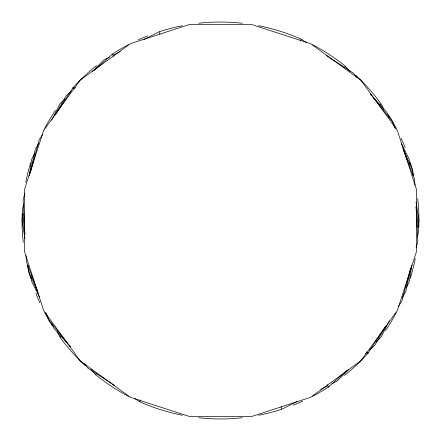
<?xml version="1.0" encoding="UTF-8"?>
<svg xmlns="http://www.w3.org/2000/svg" width="441" height="441" viewBox="0 0 441 441"><rect width="100%" height="100%" fill="white"/><g stroke="black" fill="none" stroke-linecap="round" stroke-linejoin="round"><path stroke-width="0.66" d="M23.119 213.764L22.05 220.5L24.933 238.697M29.095 176.025L31.763 159.173L34.552 153.705M411.905 264.975L409.237 281.827L406.448 287.295M417.881 227.236L418.95 220.5L416.067 202.303M23.599 204.106L22.32 210.114L24.889 234.54M30.126 173.407L35.23 149.383L38.643 143.474M410.874 267.593L405.77 291.617L402.357 297.526M417.401 236.894L418.68 230.886L416.111 206.46M24.905 193.164L23.136 199.756L24.922 233.824M30.556 172.078L39.205 139.78L42.551 134.632M410.444 268.922L401.795 301.22L398.449 306.368M416.095 247.836L417.864 241.244L416.078 207.176M140.618 399.915L139.78 401.795L134.632 398.449M300.382 41.085L301.22 39.205L306.368 42.551M51.586 120.266L59.948 103.856L64.777 99.032M389.414 320.734L381.052 337.145L376.223 341.968M54.678 115.702L66.277 95.609L71.348 91.044M386.322 325.298L374.723 345.391L369.652 349.956M55.555 114.605L73.024 87.709L74.551 89.082M385.445 326.395L367.976 353.291L366.449 351.918M96.904 373.13L95.609 374.723L91.044 369.652M344.096 67.87L345.391 66.277L349.956 71.348M92.274 71.53L103.856 59.948L109.324 57.165M348.726 369.47L337.145 381.052L331.676 383.835M73.879 88.762L75.4 87.395M94.165 70.499L112.416 54.067L113.905 56.36M346.835 370.501L328.584 386.933L327.095 384.64M365.6 353.605L367.121 352.238M61.056 336.34L59.948 337.145L57.165 331.676M379.944 104.66L381.052 103.856L383.835 109.324M112.973 55.307L120.266 51.586M143.975 39.508L159.173 31.763L160.022 34.365M297.025 401.492L281.827 409.237L280.978 406.635M320.734 389.414L328.027 385.693M326.395 55.555L353.291 73.024L356.725 77.263M114.605 385.445L87.709 367.976L84.275 363.737M370.501 94.165L386.933 112.416L389.431 118.028M70.499 346.835L54.067 328.584L51.569 322.972M370.462 94.231L371.322 95.295M373.042 97.411L392.363 121.275L395.053 128.281M67.958 343.589L48.637 319.725L45.947 312.719M69.678 345.705L70.538 346.769M401.492 143.975L409.237 159.173L410.196 165.243M39.508 297.025L31.763 281.827L30.804 275.757M402.754 147.944L412.186 169.14L412.831 175.242M38.246 293.056L28.814 271.86L28.169 265.758M403.857 151.213L414.612 179.239L414.937 185.374M37.143 289.787L26.388 261.761L26.063 255.626M415.257 258.597A198.45 198.45 0 0 1 410.317 278.387M396.294 312.586A198.45 198.45 0 0 1 385.539 330.706M368.307 352.927A198.45 198.45 0 0 1 344.553 375.396M328.992 386.669A198.45 198.45 0 0 1 312.586 396.294M302.747 401.106A198.45 198.45 0 0 1 293.254 405.13M281.639 409.298A198.45 198.45 0 0 1 258.597 415.257M242.307 417.748A198.45 198.45 0 0 1 198.693 417.748M182.403 415.257A198.45 198.45 0 0 1 139.505 401.668M128.414 396.294A198.45 198.45 0 0 1 95.912 374.966M85.052 365.539A198.45 198.45 0 0 1 60.174 337.459M52.49 326.12A198.45 198.45 0 0 1 44.706 312.586M39.894 302.747A198.45 198.45 0 0 1 35.87 293.254M30.683 278.387A198.45 198.45 0 0 1 27.166 265.278M23.252 242.307A198.45 198.45 0 0 1 22.166 213.714M25.743 182.403A198.45 198.45 0 0 1 30.683 162.613M44.706 128.414A198.45 198.45 0 0 1 55.461 110.294M72.693 88.073A198.45 198.45 0 0 1 96.447 65.604M112.008 54.331A198.45 198.45 0 0 1 128.414 44.706M138.254 39.894A198.45 198.45 0 0 1 147.746 35.87M159.361 31.702A198.45 198.45 0 0 1 182.403 25.743M198.693 23.252A198.45 198.45 0 0 1 242.307 23.252M258.597 25.743A198.45 198.45 0 0 1 301.495 39.332M312.586 44.706A198.45 198.45 0 0 1 345.088 66.034M355.948 75.461A198.45 198.45 0 0 1 380.826 103.541M388.51 114.881A198.45 198.45 0 0 1 396.294 128.414M401.106 138.254A198.45 198.45 0 0 1 405.13 147.746M410.317 162.613A198.45 198.45 0 0 1 413.834 175.722M417.748 198.693A198.45 198.45 0 0 1 418.834 227.286M43.681 130.404L24.492 189.454L24.492 251.546L43.681 310.596L80.174 360.826L130.404 397.319L189.454 416.508L251.546 416.508L310.596 397.319L360.826 360.826L397.319 310.596L416.508 251.546L416.508 189.454L397.319 130.404L360.826 80.174L310.596 43.681L251.546 24.492L189.454 24.492L130.404 43.681L80.174 80.174L43.681 130.404"/></g></svg>
